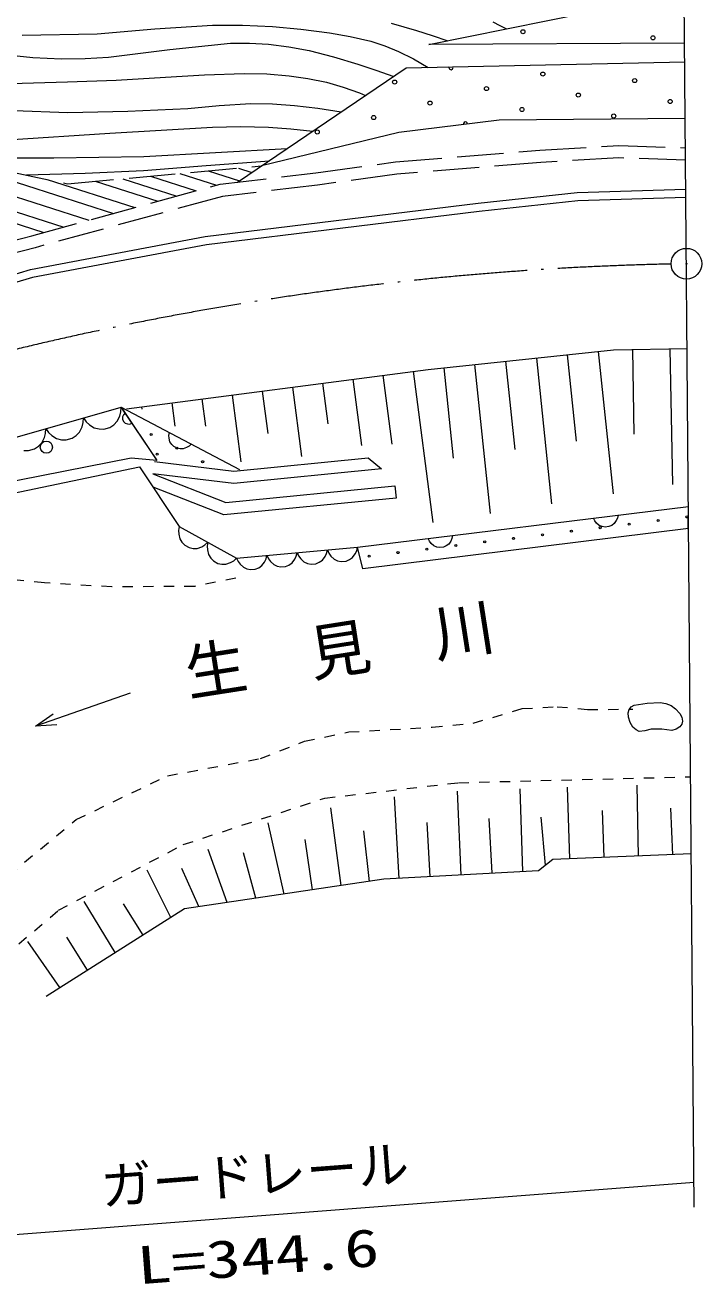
# Model space of a CAD drawing. Units: millimetres, scale not verified. Extents: x 40000 to 680000, y 20000 to 380000.
# Drawn here: x 227812 to 260682, y 258543 to 319687 of the extents above; entities that cross this region are included whole.
import ezdxf
from ezdxf.enums import TextEntityAlignment as Align

# ---------------------------------------------------------------- set-up
doc = ezdxf.new("R2010")
doc.units = ezdxf.units.MM
doc.header["$LTSCALE"] = 1000
for name, pattern in [('USER1', [3, 2.25, -0.75]), ('USER2', [1, 0.5, -0.5]), ('USER3', [7.000001, 5.508197, -0.688525, 0.114754, -0.688525])]:
    doc.linetypes.add(name, pattern=pattern)
for name, color, linetype, lineweight in [('S-BGD', 1, 'Continuous', 13), ('S-BGD-HTXT', 6, 'Continuous', 13), ('S-BMK', 3, 'USER3', 13)]:
    doc.layers.add(name, color=color, linetype=linetype, lineweight=lineweight)
doc.styles.add('ＭＳ ゴシック', font='')
doc.styles.get('ＭＳ ゴシック').set_extended_font_data('MS Gothic')

msp = doc.modelspace()

# ---------------------------------------------------------------- linework, layer by layer
at = {"layer": 'S-BGD'}
for p, q in [((247421, 318742), (255123, 320301)), ((250535, 319845), (250865, 319678)), ((227670, 319202), (231312, 319264)), ((231312, 319264), (234108, 319502)), ((234108, 319502), (236909, 319680)), ((236909, 319680), (238366, 319682)), ((238366, 319682), (239824, 319623)), ((239824, 319623), (241205, 319497)), ((241205, 319497), (242594, 319311)), ((242594, 319311), (243604, 319138)), ((245597, 319781), (246817, 319432)), ((246817, 319432), (247586, 319182)), ((247586, 319182), (248351, 318921)), ((250865, 319678), (251191, 319505)), ((234834, 318508), (237792, 318816)), ((237792, 318816), (238709, 318819)), ((238709, 318819), (239626, 318761)), ((239626, 318761), (240618, 318636)), ((240618, 318636), (241600, 318450)), ((243604, 319138), (244608, 318904)), ((244608, 318904), (245290, 318687)), ((245290, 318687), (245951, 318413)), ((259848, 318818), (247421, 318742)), ((226802, 318257), (228186, 318123)), ((228186, 318123), (229571, 318049)), ((229571, 318049), (230720, 318064)), ((230720, 318064), (231868, 318139)), ((231868, 318139), (234834, 318508)), ((241600, 318450), (242792, 318153)), ((242792, 318153), (243979, 317795)), ((245951, 318413), (246681, 318044)), ((246681, 318044), (247396, 317637)), ((236530, 317281), (238449, 317340)), ((238126, 312060), (246324, 317614)), ((238449, 317340), (239547, 317315)), ((243979, 317795), (244844, 317506)), ((244844, 317506), (245715, 317201)), ((246324, 317614), (259855, 317904)), ((227114, 316857), (229861, 316940)), ((229861, 316940), (232239, 317021)), ((232239, 317021), (234625, 317162)), ((234625, 317162), (236530, 317281)), ((239547, 317315), (240640, 317230)), ((240640, 317230), (241549, 317102)), ((241549, 317102), (242447, 316915)), ((242447, 316915), (243262, 316683)), ((243262, 316683), (244054, 316395)), ((244054, 316395), (244201, 316336)), ((244201, 316336), (244348, 316275)), ((227272, 315544), (229888, 315445)), ((229888, 315445), (232797, 315511)), ((232797, 315511), (235710, 315638)), ((235710, 315638), (237238, 315790)), ((237238, 315790), (238771, 315881)), ((238771, 315881), (239829, 315865)), ((239829, 315865), (240896, 315788)), ((240896, 315788), (242035, 315650)), ((242035, 315650), (243166, 315475)), ((250840, 315069), (245958, 314479)), ((259878, 315156), (250840, 315069)), ((226953, 314123), (231925, 314447)), ((231925, 314447), (236910, 314731)), ((236910, 314731), (238269, 314764)), ((238269, 314764), (239637, 314736)), ((245958, 314479), (239292, 312850)), ((239637, 314736), (240712, 314656)), ((240712, 314656), (241786, 314539)), ((237052, 313502), (240536, 313693)), ((223731, 313229), (232105, 310542)), ((224839, 313240), (229209, 313246)), ((229209, 313246), (233580, 313313)), ((233580, 313313), (237052, 313502)), ((236611, 312865), (239676, 313103)), ((222833, 312807), (230910, 310215)), ((227881, 312424), (230719, 312497)), ((230719, 312497), (233553, 312630)), ((233553, 312630), (236611, 312865)), ((235318, 312484), (237104, 311911)), ((236699, 312611), (238219, 312123)), ((238176, 312747), (238830, 312537)), ((221182, 312031), (228714, 309614)), ((221911, 312373), (229683, 309879)), ((228882, 312191), (233138, 310825)), ((231218, 312106), (234256, 311131)), ((232555, 312229), (235185, 311385)), ((233895, 312352), (236115, 311640)), ((249813, 311034), (254630, 311555)), ((254630, 311555), (259906, 311720)), ((259909, 311320), (254658, 311156)), ((236552, 309415), (249813, 311034)), ((249859, 310637), (236613, 309020)), ((254658, 311156), (249859, 310637)), ((228074, 307812), (236552, 309415)), ((236613, 309020), (228167, 307423)), ((208530, 302062), (228074, 307812)), ((228167, 307423), (208654, 301682)), ((247394, 302966), (256394, 303909)), ((256394, 303909), (259970, 303974)), ((257307, 303926), (257381, 299819)), ((259133, 303959), (259252, 297370)), ((251144, 303359), (251594, 299066)), ((252644, 303517), (253385, 296440)), ((254144, 303674), (254584, 299475)), ((255644, 303831), (256369, 296913)), ((232731, 301050), (247394, 302966)), ((245194, 302679), (245631, 299339)), ((246661, 302871), (247621, 295525)), ((248144, 303045), (248604, 298656)), ((249644, 303202), (250402, 295966)), ((240796, 302104), (241235, 298741)), ((242262, 302296), (242520, 300319)), ((243728, 302487), (244150, 299262)), ((236397, 301529), (236569, 300214)), ((237863, 301721), (238288, 298471)), ((239330, 301912), (239599, 299853)), ((226985, 299565), (232474, 301138)), ((232407, 300698), (232461, 300906)), ((232461, 300906), (232474, 301138)), ((232474, 301138), (234215, 298546)), ((232474, 301138), (238226, 298100)), ((234203, 298564), (232474, 301138)), ((233465, 301146), (233478, 301040)), ((234931, 301337), (235079, 300205)), ((230577, 300174), (230631, 300382)), ((230631, 300382), (230644, 300613)), ((230644, 300613), (230773, 300423)), ((230773, 300423), (230934, 300276)), ((230934, 300276), (231170, 300126)), ((231921, 300148), (232116, 300278)), ((232116, 300278), (232286, 300446)), ((232286, 300446), (232407, 300698)), ((228627, 299397), (228748, 299649)), ((228748, 299649), (228802, 299858)), ((228802, 299858), (228815, 300089)), ((228815, 300089), (228944, 299898)), ((228944, 299898), (229105, 299751)), ((229105, 299751), (229341, 299601)), ((229808, 299542), (230091, 299624)), ((230091, 299624), (230287, 299754)), ((230287, 299754), (230457, 299921)), ((230457, 299921), (230577, 300174)), ((231170, 300126), (231403, 300074)), ((231403, 300074), (231637, 300067)), ((231637, 300067), (231921, 300148)), ((234795, 299756), (234819, 299899)), ((234804, 299619), (234795, 299756)), ((234846, 299448), (234804, 299619)), ((259989, 300078), (260002, 300078)), ((227744, 299025), (227979, 299018)), ((227979, 299018), (228262, 299099)), ((228262, 299099), (228457, 299229)), ((228457, 299229), (228627, 299397)), ((229341, 299601), (229573, 299549)), ((229573, 299549), (229808, 299542)), ((234929, 299322), (234846, 299448)), ((235034, 299219), (234929, 299322)), ((235198, 299132), (235034, 299219)), ((235343, 299104), (235198, 299132)), ((235493, 299106), (235343, 299104)), ((235655, 299169), (235493, 299106)), ((235774, 299239), (235655, 299169)), ((235881, 299339), (235774, 299239)), ((232966, 298649), (222346, 296569)), ((234215, 298546), (232966, 298649)), ((234092, 298494), (237948, 298022)), ((237948, 298022), (244469, 298667)), ((244469, 298667), (245122, 298129)), ((222468, 295946), (233370, 298234)), ((233370, 298234), (235295, 295334)), ((234019, 297899), (237552, 296503)), ((237941, 297419), (234019, 297899)), ((245122, 298129), (237941, 297419)), ((237467, 295892), (234027, 297245)), ((237552, 296503), (245772, 297311)), ((245772, 297311), (245831, 296714)), ((260021, 297727), (259995, 297728)), ((245831, 296714), (237467, 295892)), ((243963, 294326), (260033, 296308)), ((260012, 295210), (260032, 296257)), ((235295, 295334), (235260, 295145)), ((235295, 295334), (238086, 293802)), ((255482, 295608), (255420, 295739)), ((255567, 295500), (255482, 295608)), ((255700, 295384), (255567, 295500)), ((255839, 295328), (255700, 295384)), ((255985, 295304), (255839, 295328)), ((256169, 295327), (255985, 295304)), ((256304, 295386), (256169, 295327)), ((256426, 295473), (256304, 295386)), ((256523, 295618), (256426, 295473)), ((256580, 295743), (256523, 295618)), ((256611, 295886), (256580, 295743)), ((235260, 295145), (235269, 294963)), ((235269, 294963), (235320, 294735)), ((235320, 294735), (235428, 294567)), ((260042, 295236), (244222, 293276)), ((247447, 294616), (247385, 294748)), ((248545, 294752), (248488, 294627)), ((248576, 294895), (248545, 294752)), ((260042, 295214), (260012, 295210)), ((235428, 294567), (235563, 294425)), ((235563, 294425), (235780, 294306)), ((235780, 294306), (235972, 294268)), ((235972, 294268), (236172, 294268)), ((236172, 294268), (236392, 294346)), ((236392, 294346), (236547, 294439)), ((236547, 294439), (236691, 294568)), ((236691, 294568), (236655, 294379)), ((236655, 294379), (236664, 294197)), ((236664, 294197), (236716, 293969)), ((238086, 293802), (243963, 294326)), ((242450, 294021), (242494, 294195)), ((242494, 294195), (242564, 294031)), ((243848, 294001), (243920, 294151)), ((243920, 294151), (243963, 294326)), ((244222, 293276), (243963, 294326)), ((247533, 294509), (247447, 294616)), ((247665, 294392), (247533, 294509)), ((247805, 294337), (247665, 294392)), ((247950, 294313), (247805, 294337)), ((248134, 294335), (247950, 294313)), ((248269, 294394), (248134, 294335)), ((248391, 294482), (248269, 294394)), ((248488, 294627), (248391, 294482)), ((236716, 293969), (236824, 293801)), ((236824, 293801), (236959, 293659)), ((236959, 293659), (237175, 293540)), ((237175, 293540), (237368, 293502)), ((237368, 293502), (237567, 293502)), ((237567, 293502), (237788, 293581)), ((237788, 293581), (237943, 293673)), ((237943, 293673), (238086, 293802)), ((238086, 293802), (238157, 293638)), ((238157, 293638), (238258, 293503)), ((238258, 293503), (238415, 293354)), ((239311, 293434), (239440, 293608)), ((239440, 293608), (239512, 293759)), ((239512, 293759), (239556, 293933)), ((239556, 293933), (239626, 293769)), ((239626, 293769), (239727, 293634)), ((239727, 293634), (239884, 293485)), ((240627, 293462), (240781, 293565)), ((240781, 293565), (240909, 293739)), ((240909, 293739), (240981, 293890)), ((240981, 293890), (241025, 294064)), ((241025, 294064), (241095, 293900)), ((241095, 293900), (241196, 293765)), ((241196, 293765), (241354, 293616)), ((241354, 293616), (241523, 293542)), ((241523, 293542), (241701, 293502)), ((241701, 293502), (241928, 293522)), ((241928, 293522), (242096, 293593)), ((242096, 293593), (242250, 293695)), ((242250, 293695), (242379, 293870)), ((242379, 293870), (242450, 294021)), ((242564, 294031), (242665, 293895)), ((242665, 293895), (242823, 293746)), ((242823, 293746), (242992, 293673)), ((242992, 293673), (243170, 293633)), ((243170, 293633), (243398, 293653)), ((243398, 293653), (243565, 293724)), ((243565, 293724), (243719, 293826)), ((243719, 293826), (243848, 294001)), ((238415, 293354), (238585, 293280)), ((238585, 293280), (238762, 293241)), ((238762, 293241), (238990, 293261)), ((238990, 293261), (239158, 293331)), ((239158, 293331), (239311, 293434)), ((239884, 293485), (240054, 293411)), ((240054, 293411), (240231, 293371)), ((240231, 293371), (240459, 293392)), ((240459, 293392), (240627, 293462)), ((232910, 287231), (228316, 285636)), ((258035, 286744), (258666, 286778)), ((258666, 286778), (258938, 286737)), ((228316, 285636), (229167, 286233)), ((257106, 286273), (257152, 286450)), ((257121, 286067), (257106, 286273)), ((257152, 286450), (257249, 286566)), ((257249, 286566), (257402, 286648)), ((257402, 286648), (258035, 286744)), ((258938, 286737), (259190, 286637)), ((259190, 286637), (259408, 286480)), ((259408, 286480), (259611, 286253)), ((259611, 286253), (259709, 286071)), ((229355, 285692), (228316, 285636)), ((257204, 285811), (257121, 286067)), ((257338, 285591), (257204, 285811)), ((257485, 285448), (257338, 285591)), ((259614, 285606), (259441, 285488)), ((259713, 285738), (259614, 285606)), ((259709, 286071), (259746, 285880)), ((259746, 285880), (259713, 285738)), ((257642, 285375), (257485, 285448)), ((257921, 285399), (257642, 285375)), ((258219, 285493), (257921, 285399)), ((258735, 285488), (258219, 285493)), ((259232, 285422), (258735, 285488)), ((259441, 285488), (259232, 285422)), ((251994, 278567), (251863, 282582)), ((254278, 279190), (254165, 282676)), ((257608, 279323), (257539, 282771)), ((245983, 278237), (245749, 282194)), ((248988, 278402), (248820, 282471)), ((243159, 277889), (242655, 281668)), ((255943, 279256), (255852, 281541)), ((259273, 279389), (259183, 281645)), ((240395, 277479), (239618, 280939)), ((247486, 278320), (247341, 280948)), ((250491, 278485), (250345, 281148)), ((253096, 278883), (252875, 281216)), ((241777, 277684), (241416, 280122)), ((244540, 278093), (244266, 280554)), ((237631, 277070), (236708, 279643)), ((239013, 277274), (238411, 279486)), ((253446, 279157), (252746, 278609)), ((260172, 279425), (253446, 279157)), ((234885, 276337), (233734, 278631)), ((236249, 276865), (235418, 278719)), ((252746, 278609), (245231, 278196)), ((245231, 278196), (235558, 276763)), ((232192, 274635), (230675, 277118)), ((233539, 275486), (232581, 277002)), ((235558, 276763), (228826, 272507)), ((229499, 272933), (227938, 275175)), ((230846, 273784), (229831, 275389))]:
    msp.add_line(p, q, dxfattribs=at)
at = {"layer": 'S-BGD', "linetype": 'USER1'}
for p, q in [((252816, 313615), (256645, 313843)), ((256645, 313843), (259889, 313733)), ((223811, 313267), (229869, 311981)), ((245808, 313043), (252816, 313615)), ((256653, 313242), (252858, 313017)), ((259894, 313132), (256653, 313242)), ((229869, 311981), (239292, 312850)), ((237281, 311959), (241935, 312516)), ((241935, 312516), (245808, 313043)), ((245873, 312446), (242011, 311921)), ((252858, 313017), (245873, 312446)), ((228137, 309456), (237281, 311959)), ((242011, 311921), (237396, 311369)), ((237396, 311369), (228291, 308876)), ((217907, 306819), (228137, 309456)), ((228291, 308876), (218076, 306242))]:
    msp.add_line(p, q, dxfattribs=at)
at = {"layer": 'S-BGD', "linetype": 'USER2'}
for p, q in [((228748, 292594), (224033, 293085)), ((232017, 292398), (228748, 292594)), ((236042, 292422), (232017, 292398)), ((238045, 292820), (236042, 292422)), ((249569, 285775), (251955, 286487)), ((251955, 286487), (253656, 286577)), ((253656, 286577), (255130, 286447)), ((255130, 286447), (257326, 286453)), ((243541, 285352), (247591, 285582)), ((247591, 285582), (249569, 285775)), ((241379, 284901), (243541, 285352)), ((239251, 284062), (241379, 284901)), ((234720, 283225), (239251, 284062)), ((230287, 281095), (234720, 283225)), ((248870, 282888), (260141, 283175)), ((242371, 282141), (248870, 282888)), ((235494, 279880), (242371, 282141)), ((224704, 276476), (230287, 281095)), ((229430, 276692), (235494, 279880)), ((225211, 273110), (229430, 276692))]:
    msp.add_line(p, q, dxfattribs=at)
at = {"layer": 'S-BGD'}
for centre, radius in [((251990, 319368), 99.5), ((258308, 319070), 99.5), ((252959, 317310), 99.5), ((245759, 316921), 99.5), ((257421, 316996), 99.5), ((250220, 316606), 99.5), ((254681, 316292), 99.5), ((247480, 315903), 99.5), ((251942, 315589), 99.5), ((259142, 315978), 99.5), ((244741, 315199), 99.5), ((256403, 315274), 99.5), ((242001, 314496), 99.5), ((259936, 308099), 22.5), ((233933, 299802), 49.7), ((228841, 299186), 298), ((235183, 299141), 49.7), ((234228, 298846), 49.7), ((236434, 298481), 49.7), ((255749, 295276), 49.7), ((257153, 295449), 49.7), ((258557, 295622), 49.7), ((259960, 295796), 49.7), ((251539, 294756), 49.7), ((252942, 294930), 49.7), ((254346, 295103), 49.7), ((245924, 294064), 49.7), ((247328, 294237), 49.7), ((248732, 294410), 49.7), ((250135, 294583), 49.7), ((244521, 293891), 49.7)]:
    msp.add_circle(centre, radius, dxfattribs=at)
for centre, radius, start, end in [((248498, 317624), 99.5, 159.98435, 22.46681), ((249202, 314885), 99.5, 358.99581, 194.7765), ((238244, 312070), 99.5, 62.81113, 69.49703), ((232840, 300605), 298, 125.16708, 302.6291)]:
    msp.add_arc(centre, radius, start, end, dxfattribs=at)
at = {"layer": 'S-BGD-HTXT'}
for p, q in [((260313, 262268), (259674, 339873)), ((217684, 260207), (260303, 263484))]:
    msp.add_line(p, q, dxfattribs=at)
at = {"layer": 'S-BMK', "linetype": 'Continuous'}
msp.add_circle((259936, 308099), 746, dxfattribs=at)
at = {"layer": 'S-BMK'}
msp.add_arc((262428, 159016), 149104, 91.24585, 110.55444, dxfattribs=at)

# ---------------------------------------------------------------- texts
at = {"layer": 'S-BGD', "insert": (235796, 286832), "char_height": 2199, "attachment_point": 7, "rotation": 8.9, "style": 'ＭＳ ゴシック'}
msp.add_mtext('\\T2.03;生見川', dxfattribs=at)
at = {"layer": 'S-BGD-HTXT', "style": 'ＭＳ ゴシック'}
msp.add_text('ガードレール', height=1833, rotation=4.4, dxfattribs=at).set_placement((231599, 261803), align=Align.BOTTOM_LEFT)
at = {"layer": 'S-BGD-HTXT', "style": 'ＭＳ ゴシック', "width": 1.35}
msp.add_text('L=344.6', height=1833, rotation=4.4, dxfattribs=at).set_placement((233352, 257969), align=Align.BOTTOM_LEFT)

doc.saveas('drawing.dxf')
